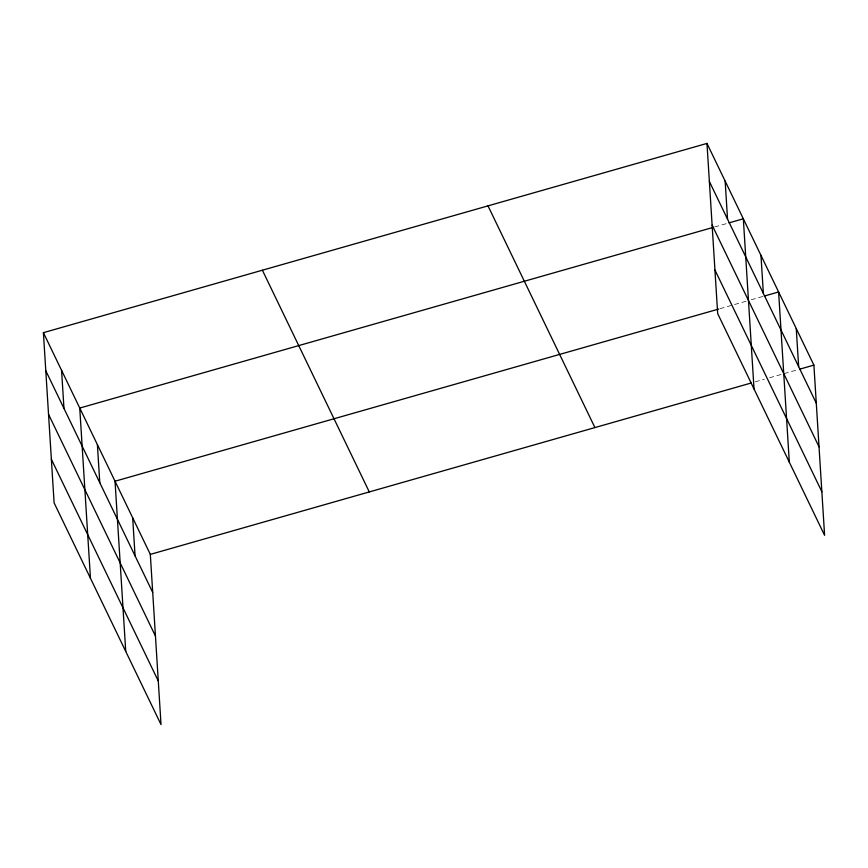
<?xml version="1.0" encoding="UTF-8"?>
<svg xmlns="http://www.w3.org/2000/svg" width="868" height="868" viewBox="0 0 868 868"><rect width="100%" height="100%" fill="white"/><g stroke="black" fill="none" stroke-linecap="round" stroke-linejoin="round"><path stroke-width="0.65" stroke-dasharray="4.34 3.25" d="M714.657 226.971L726.386 223.629M719.952 308.693L746.024 301.25M751.232 299.764L762.972 296.422M755.236 381.855L764.361 379.251M769.569 377.764L796.943 369.952"/><path stroke-width="1.3" d="M43.4 332.672L150.316 554.381L161.025 724.585L54.109 502.876L43.4 332.672L706.975 143.415L813.891 365.124L824.6 535.328L717.684 313.619L706.975 143.415M713.344 227.34L79.748 408.058L90.456 578.262M728.99 222.881L743.333 218.79L754.032 388.994M718.65 309.062L115.032 481.219L125.741 651.423M764.274 296.053L778.607 291.963L789.316 462.167M150.316 554.381L751.33 382.972M799.558 369.215L813.891 365.124M709.373 181.488L816.289 403.197M712.118 225.094L819.034 446.803M714.939 270.013L821.855 491.722M488 205.868L594.916 427.577M262.386 270.219L369.291 491.928M45.798 370.744L152.714 592.464M48.543 414.351L155.448 636.06M51.364 459.27L158.28 680.989M796.249 328.538L798.647 366.621M760.965 255.376L763.363 293.449M725.149 181.097L727.547 219.181M132.674 517.805L135.072 555.878M97.39 444.633L99.787 482.716M61.574 370.365L63.972 408.437"/></g></svg>
